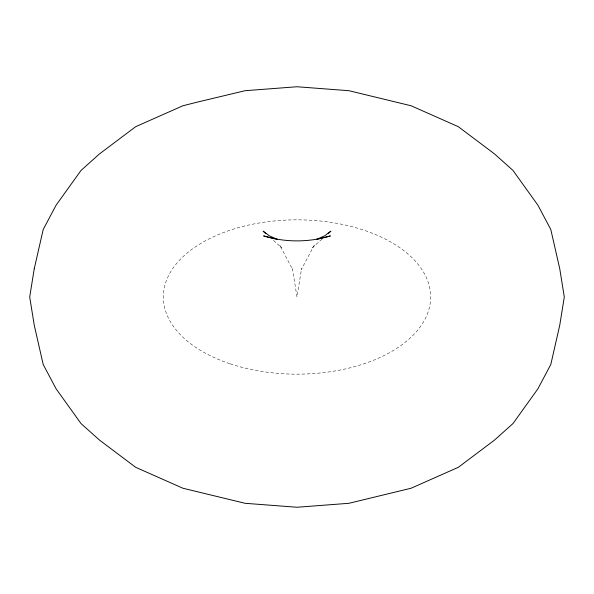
<?xml version="1.0" encoding="UTF-8"?>
<svg xmlns="http://www.w3.org/2000/svg" width="594" height="594" viewBox="0 0 594 594"><rect width="100%" height="100%" fill="white"/><g stroke="black" fill="none" stroke-linecap="round" stroke-linejoin="round"><path stroke-width="0.45" stroke-dasharray="2.97 2.23" d="M322.045 239.07L312.503 247.609L314.293 245.114L301.396 269.438L301.552 268.755L297 297L292.448 268.755L292.604 269.438L279.707 245.114L281.497 247.609L271.955 239.07M230.175 363.825A133.65 77.161 0 0 0 430.65 297A133.65 77.161 0 0 0 230.175 230.175A133.65 77.161 0 0 0 230.175 363.825"/><path stroke-width="0.89" d="M328.178 233.576L330.903 231.14L324.68 235.818L316.572 239.412L330.413 235.907C308.739 242.545 285.261 242.545 263.588 235.907L277.428 239.412L269.32 235.818L263.097 231.14L265.822 233.576M34.252 268.755L29.7 297L34.252 325.245L43.206 364.508L56.103 388.832L81.022 423.559L99.413 440.028L135.67 467.307L182.922 488.238L245.114 503.304L297 507.246L348.886 503.304L411.078 488.238L458.33 467.307L494.587 440.028L512.978 423.559L537.897 388.832L550.794 364.508L559.748 325.245L564.3 297L559.748 268.755L550.794 229.492L537.897 205.168L512.978 170.441L494.587 153.972L458.33 126.693L411.078 105.762L348.886 90.696L297 86.754L245.114 90.696L196.763 102.257L182.922 105.762L135.67 126.693L99.413 153.972L81.022 170.441L56.103 205.168L43.206 229.492L34.252 268.755"/></g></svg>
